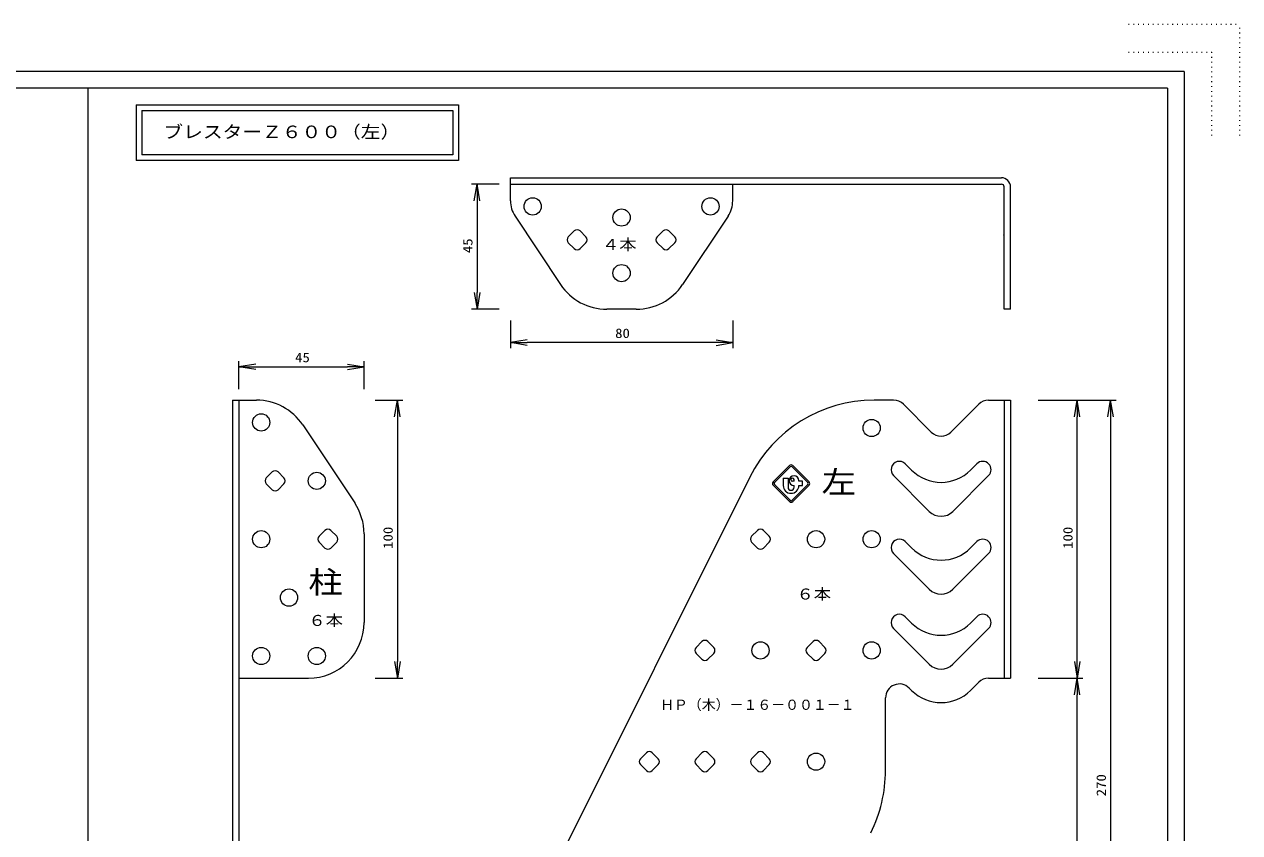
# Model space of a CAD drawing. Units: millimetres on the paper. Extents: x -420 to 420, y -297 to 297.
# Drawn here: x -17.5 to 420, y 6.2 to 297 of the extents above; entities that cross this region are included whole.
import ezdxf
from ezdxf.enums import TextEntityAlignment as Align

# ---------------------------------------------------------------- set-up
doc = ezdxf.new("R2010")
doc.units = ezdxf.units.MM
doc.linetypes.add('DOTTED', pattern=[1.75, 0.25, -1.5])
for name, color, linetype, lineweight in [('0-0__0-1_レイヤ15', 7, 'Continuous', 13), ('0-1__0-2_レイヤ14', 7, 'Continuous', 13), ('0-2__0-3_レイヤ0', 2, 'Continuous', 13), ('0-3_ADD_LINE', 9, 'DOTTED', 13)]:
    doc.layers.add(name, color=color, linetype=linetype, lineweight=lineweight)
doc.styles.add('ＭＳ ゴシック', font='')
doc.styles.get('ＭＳ ゴシック').set_extended_font_data('MS Gothic')

msp = doc.modelspace()

# ---------------------------------------------------------------- linework, layer by layer
at = {"layer": '0-0__0-1_レイヤ15', "color": 2}
msp.add_line((400, 280), (-400, 280), dxfattribs=at)
msp.add_lwpolyline([(400, 280), (400, -280), (-400, -280)], dxfattribs=at)
at = {"layer": '0-1__0-2_レイヤ14', "color": 4}
for p, q in [((394, 274), (-394, 274)), ((5.38, 274), (5.38, -173.332)), ((394, 274), (394, -239.716))]:
    msp.add_line(p, q, dxfattribs=at)
at = {"layer": '0-1__0-2_レイヤ14'}
for p, q in [((22.792, 268), (138.792, 268)), ((22.792, 268), (22.792, 248)), ((138.792, 268), (138.792, 248)), ((24.792, 266), (24.792, 250)), ((24.792, 266), (136.792, 266)), ((136.792, 266), (136.792, 250)), ((136.792, 250), (24.792, 250)), ((138.792, 248), (22.792, 248))]:
    msp.add_line(p, q, dxfattribs=at)
at = {"layer": '0-2__0-3_レイヤ0'}
for p, q in [((157.522, 233.531), (157.522, 241.803)), ((157.522, 241.803), (334.222, 241.803)), ((157.522, 239.503), (334.222, 239.503)), ((237.522, 233.531), (237.522, 239.503)), ((335.222, 194.503), (335.222, 238.503)), ((337.522, 194.503), (337.522, 238.503)), ((159.201, 227.984), (175.585, 203.409)), ((235.842, 227.984), (219.459, 203.409)), ((180.461, 222.685), (178.34, 220.564)), ((184.704, 220.564), (182.583, 222.685)), ((212.461, 222.685), (210.34, 220.564)), ((216.704, 220.564), (214.583, 222.685)), ((335.222, 221.103), (335.022, 221.303)), ((178.34, 218.443), (180.461, 216.321)), ((182.583, 216.321), (184.704, 218.443)), ((210.34, 218.443), (212.461, 216.321)), ((214.583, 216.321), (216.704, 218.443)), ((202.818, 194.503), (192.226, 194.503)), ((337.522, 194.503), (335.222, 194.503)), ((57.522, 161.803), (66.118, 161.803)), ((57.522, 161.803), (57.522, -104.897)), ((59.822, 161.803), (59.822, -104.897)), ((295.451, 161.803), (288.424, 161.803)), ((308.986, 150.339), (298.986, 160.339)), ((326.057, 160.339), (316.057, 150.339)), ((329.593, 161.803), (337.522, 161.803)), ((335.222, 161.803), (335.222, 61.803)), ((337.522, 161.803), (337.522, 61.803)), ((82.759, 152.897), (101.463, 124.842)), ((71.761, 135.985), (69.64, 133.864)), ((76.004, 133.864), (73.883, 135.985)), ((299.643, 138.925), (301.915, 136.653)), ((325.401, 138.925), (323.129, 136.653)), ((69.64, 131.743), (71.761, 129.621)), ((73.883, 129.621), (76.004, 131.743)), ((243.702, 134.164), (148.315, -56.61)), ((295.401, 134.682), (308.279, 121.803)), ((329.643, 134.682), (316.765, 121.803)), ((90.761, 114.985), (88.64, 112.864)), ((95.004, 112.864), (92.883, 114.985)), ((104.822, 113.748), (104.822, 81.803)), ((246.461, 114.985), (244.34, 112.864)), ((250.704, 112.864), (248.583, 114.985)), ((88.64, 110.743), (90.761, 108.621)), ((92.883, 108.621), (95.004, 110.743)), ((244.34, 110.743), (246.461, 108.621)), ((248.583, 108.621), (250.704, 110.743)), ((299.643, 110.925), (301.915, 108.653)), ((325.401, 110.925), (323.129, 108.653)), ((295.401, 106.682), (308.279, 93.803)), ((329.643, 106.682), (316.765, 93.803)), ((299.643, 83.925), (301.915, 81.653)), ((325.401, 83.925), (323.129, 81.653)), ((295.401, 79.682), (308.279, 66.803)), ((329.643, 79.682), (316.765, 66.803)), ((226.461, 74.985), (224.34, 72.864)), ((230.704, 72.864), (228.583, 74.985)), ((266.461, 74.985), (264.34, 72.864)), ((270.704, 72.864), (268.583, 74.985)), ((224.34, 70.743), (226.461, 68.621)), ((228.583, 68.621), (230.704, 70.743)), ((264.34, 70.743), (266.461, 68.621)), ((268.583, 68.621), (270.704, 70.743)), ((59.822, 61.803), (84.822, 61.803)), ((329.593, 61.803), (337.522, 61.803)), ((301.915, 57.41), (301.057, 58.268)), ((301.057, 58.268), (301.915, 57.41)), ((301.057, 58.268), (301.145, 58.181)), ((323.129, 57.41), (326.057, 60.339)), ((292.522, 28.607), (292.522, 54.732)), ((206.461, 34.985), (204.34, 32.864)), ((204.34, 30.743), (206.461, 28.621)), ((210.704, 32.864), (208.583, 34.985)), ((208.583, 28.621), (210.704, 30.743)), ((226.461, 34.985), (224.34, 32.864)), ((224.34, 30.743), (226.461, 28.621)), ((230.704, 32.864), (228.583, 34.985)), ((228.583, 28.621), (230.704, 30.743)), ((246.461, 34.985), (244.34, 32.864)), ((244.34, 30.743), (246.461, 28.621)), ((250.704, 32.864), (248.583, 34.985)), ((248.583, 28.621), (250.704, 30.743))]:
    msp.add_line(p, q, dxfattribs=at)
at = {"layer": '0-2__0-3_レイヤ0', "color": 7}
for p, q in [((153.522, 239.503), (143.522, 239.503)), ((144.522, 233.503), (145.522, 239.503)), ((145.522, 239.503), (145.522, 233.503)), ((146.522, 233.503), (145.522, 239.503)), ((145.522, 233.503), (145.522, 200.503)), ((144.522, 200.503), (145.522, 194.503)), ((145.522, 194.503), (145.522, 200.503)), ((146.522, 200.503), (145.522, 194.503)), ((153.522, 194.503), (143.522, 194.503)), ((157.522, 190.503), (157.522, 180.503)), ((237.522, 190.503), (237.522, 180.503)), ((163.522, 183.503), (157.522, 182.503)), ((157.522, 182.503), (163.522, 182.503)), ((163.522, 181.503), (157.522, 182.503)), ((231.522, 182.503), (163.522, 182.503)), ((231.522, 183.503), (237.522, 182.503)), ((237.522, 182.503), (231.522, 182.503)), ((231.522, 181.503), (237.522, 182.503)), ((59.822, 165.803), (59.822, 175.803)), ((104.822, 165.803), (104.822, 175.803)), ((65.822, 174.803), (59.822, 173.803)), ((59.822, 173.803), (65.822, 173.803)), ((65.822, 172.803), (59.822, 173.803)), ((65.822, 173.803), (98.822, 173.803)), ((98.822, 174.803), (104.822, 173.803)), ((104.822, 173.803), (98.822, 173.803)), ((98.822, 172.803), (104.822, 173.803)), ((108.822, 161.803), (118.822, 161.803)), ((115.822, 155.803), (116.822, 161.803)), ((116.822, 161.803), (116.822, 155.803)), ((117.822, 155.803), (116.822, 161.803)), ((347.522, 161.803), (375.522, 161.803)), ((360.522, 155.803), (361.522, 161.803)), ((361.522, 161.803), (361.522, 155.803)), ((362.522, 155.803), (361.522, 161.803)), ((372.522, 155.803), (373.522, 161.803)), ((373.522, 161.803), (373.522, 155.803)), ((374.522, 155.803), (373.522, 161.803)), ((116.822, 155.803), (116.822, 67.803)), ((361.522, 67.803), (361.522, 155.803)), ((373.522, 155.803), (373.522, -102.197)), ((115.822, 67.803), (116.822, 61.803)), ((116.822, 61.803), (116.822, 67.803)), ((117.822, 67.803), (116.822, 61.803)), ((360.522, 67.803), (361.522, 61.803)), ((361.522, 61.803), (361.522, 67.803)), ((362.522, 67.803), (361.522, 61.803)), ((108.822, 61.803), (118.822, 61.803)), ((347.522, 61.803), (363.522, 61.803)), ((360.522, 55.803), (361.522, 61.803)), ((361.522, 61.803), (361.522, 55.803)), ((362.522, 55.803), (361.522, 61.803)), ((361.522, -102.197), (361.522, 55.803))]:
    msp.add_line(p, q, dxfattribs=at)
at = {"layer": '0-2__0-3_レイヤ0', "color": 3}
for p, q in [((257.933, 138.285), (252.04, 132.393)), ((252.512, 132.157), (258.168, 137.814)), ((258.875, 137.814), (264.532, 132.157)), ((265.004, 132.393), (259.111, 138.285)), ((258.168, 125.793), (252.512, 131.45)), ((255.689, 133.803), (257.439, 133.803)), ((255.689, 133.803), (255.689, 131.137)), ((257.439, 133.803), (257.439, 130.47)), ((264.532, 131.45), (258.875, 125.793)), ((259.605, 132.637), (259.022, 132.637)), ((259.605, 132.637), (259.605, 133.22)), ((261.355, 132.637), (261.355, 132.887)), ((262.689, 132.637), (261.355, 132.637)), ((262.689, 131.137), (262.689, 132.637)), ((252.04, 131.214), (257.933, 125.322)), ((259.111, 125.322), (265.004, 131.214)), ((259.605, 130.47), (259.605, 131.137)), ((261.355, 131.137), (262.689, 131.137))]:
    msp.add_line(p, q, dxfattribs=at)
at = {"layer": '0-2__0-3_レイヤ0'}
for centre in [(165.522, 231.503), (229.522, 231.503), (197.522, 227.503), (197.522, 207.503), (67.822, 153.803), (287.522, 151.803), (87.822, 132.803), (67.822, 111.803), (267.522, 111.803), (287.522, 111.803), (77.822, 90.803), (247.522, 71.803), (287.522, 71.803), (67.822, 69.803), (87.822, 69.803), (267.522, 31.803)]:
    msp.add_circle(centre, 3.1, dxfattribs=at)
for centre, radius, start, end in [((334.222, 238.503), 3.3, 0, 90), ((334.222, 238.503), 1, 0, 90), ((167.522, 233.531), 10, 180, 213.69007), ((227.522, 233.531), 10, 326.30993, 0), ((181.522, 221.625), 1.5, 45, 135), ((213.522, 221.625), 1.5, 45, 135), ((179.401, 219.503), 1.5, 135, 225), ((183.643, 219.503), 1.5, 315, 45), ((211.401, 219.503), 1.5, 135, 225), ((215.643, 219.503), 1.5, 315, 45), ((181.522, 217.382), 1.5, 225, 315), ((213.522, 217.382), 1.5, 225, 315), ((192.226, 214.503), 20, 213.69007, 270), ((202.818, 214.503), 20, 270, 326.30993), ((66.118, 141.803), 20, 33.69007, 90), ((288.424, 111.803), 50, 90, 153.43495), ((295.451, 156.803), 5, 45, 90), ((329.593, 156.803), 5, 90, 135), ((312.522, 153.874), 5, 225, 315), ((72.822, 134.925), 1.5, 45, 135), ((297.522, 136.803), 3, 44.99999, 225), ((312.522, 147.259), 15, 225, 315), ((327.522, 136.803), 3, 315.00001, 135), ((70.701, 132.803), 1.5, 135, 225), ((74.943, 132.803), 1.5, 315, 45), ((72.822, 130.682), 1.5, 225, 315), ((84.822, 113.748), 20, 0, 33.69007), ((312.522, 126.046), 6, 225, 315), ((91.822, 113.925), 1.5, 45, 135), ((247.522, 113.925), 1.5, 45, 135), ((89.701, 111.803), 1.5, 135, 225), ((93.943, 111.803), 1.5, 315, 45), ((245.401, 111.803), 1.5, 135, 225), ((249.643, 111.803), 1.5, 315, 45), ((297.522, 108.803), 3, 44.99999, 225), ((327.522, 108.803), 3, 315.00001, 135), ((91.822, 109.682), 1.5, 225, 315), ((247.522, 109.682), 1.5, 225, 315), ((312.522, 119.259), 15, 225, 315), ((312.522, 98.046), 6, 225, 315), ((297.522, 81.803), 3, 44.99999, 225), ((327.522, 81.803), 3, 315.00001, 135), ((84.822, 81.803), 20, 270, 0), ((312.522, 92.259), 15, 225, 315), ((227.522, 73.925), 1.5, 45, 135), ((267.522, 73.925), 1.5, 45, 135), ((225.401, 71.803), 1.5, 135, 225), ((229.643, 71.803), 1.5, 315, 45), ((265.401, 71.803), 1.5, 135, 225), ((269.643, 71.803), 1.5, 315, 45), ((227.522, 69.682), 1.5, 225, 315), ((267.522, 69.682), 1.5, 225, 315), ((312.522, 71.046), 6, 225, 315), ((329.593, 56.803), 5, 90, 135), ((297.522, 54.732), 5, 45, 180), ((312.522, 68.017), 15, 225, 315), ((207.522, 33.925), 1.5, 45, 135), ((227.522, 33.925), 1.5, 45, 135), ((247.522, 33.925), 1.5, 45, 135), ((205.401, 31.803), 1.5, 135, 225), ((209.643, 31.803), 1.5, 315, 45), ((225.401, 31.803), 1.5, 135, 225), ((229.643, 31.803), 1.5, 315, 45), ((245.401, 31.803), 1.5, 135, 225), ((249.643, 31.803), 1.5, 315, 45), ((207.522, 29.682), 1.5, 225, 315), ((227.522, 29.682), 1.5, 225, 315), ((247.522, 29.682), 1.5, 225, 315), ((242.522, 28.607), 50, 333.43495, 0)]:
    msp.add_arc(centre, radius, start, end, dxfattribs=at)
at = {"layer": '0-2__0-3_レイヤ0', "color": 3}
for centre, radius, start, end in [((258.522, 137.696), 0.833, 45, 135), ((258.522, 137.46), 0.5, 45, 135), ((252.629, 131.803), 0.833, 135, 225), ((252.865, 131.803), 0.5, 135, 225), ((259.605, 132.887), 1.75, 0, 270), ((259.022, 133.22), 0.583, 0, 270), ((264.179, 131.803), 0.5, 315, 45), ((264.415, 131.803), 0.833, 315, 45), ((258.522, 131.137), 2.833, 180, 0), ((258.522, 130.47), 1.083, 180, 0), ((258.522, 125.911), 0.833, 225, 315), ((258.522, 126.147), 0.5, 225, 315)]:
    msp.add_arc(centre, radius, start, end, dxfattribs=at)
at = {"layer": '0-3_ADD_LINE'}
for p, q in [((380, 297), (420, 297)), ((420, 257), (420, 297)), ((380, 287), (410, 287)), ((410, 257), (410, 287))]:
    msp.add_line(p, q, dxfattribs=at)

# ---------------------------------------------------------------- texts
at = {"layer": '0-1__0-2_レイヤ14', "style": 'ＭＳ ゴシック', "width": 1.15}
msp.add_text('ブレスターＺ６００（左）', height=4.529, dxfattribs=at).set_placement((32.607, 254.697), align=Align.BOTTOM_LEFT)
at = {"layer": '0-2__0-3_レイヤ0', "color": 7, "style": 'ＭＳ ゴシック', "width": 1.15}
for s, p in [('45', (144.868, 214.687)), ('100', (116.168, 108.328)), ('100', (360.868, 108.328)), ('270', (372.868, 19.328))]:
    msp.add_text(s, height=3.397, rotation=90, dxfattribs=at).set_placement(p, align=Align.BOTTOM_LEFT)
for s, height, p in [('４本', 3.963, (190.495, 214.613)), ('80', 3.397, (195.205, 183.157)), ('45', 3.397, (80.005, 174.457)), ('左', 7.926, (269.495, 126.023)), ('柱', 7.926, (84.795, 90.023)), ('６本', 3.963, (260.495, 88.913)), ('６本', 3.963, (84.795, 79.413))]:
    msp.add_text(s, height=height, dxfattribs=at).set_placement(p, align=Align.BOTTOM_LEFT)
at = {"layer": '0-2__0-3_レイヤ0', "color": 7, "style": 'ＭＳ ゴシック'}
msp.add_text('ＨＰ（木）－１６－００１－１', height=3.666, dxfattribs=at).set_placement((211.383, 49.326), align=Align.BOTTOM_LEFT)

doc.saveas('drawing.dxf')
